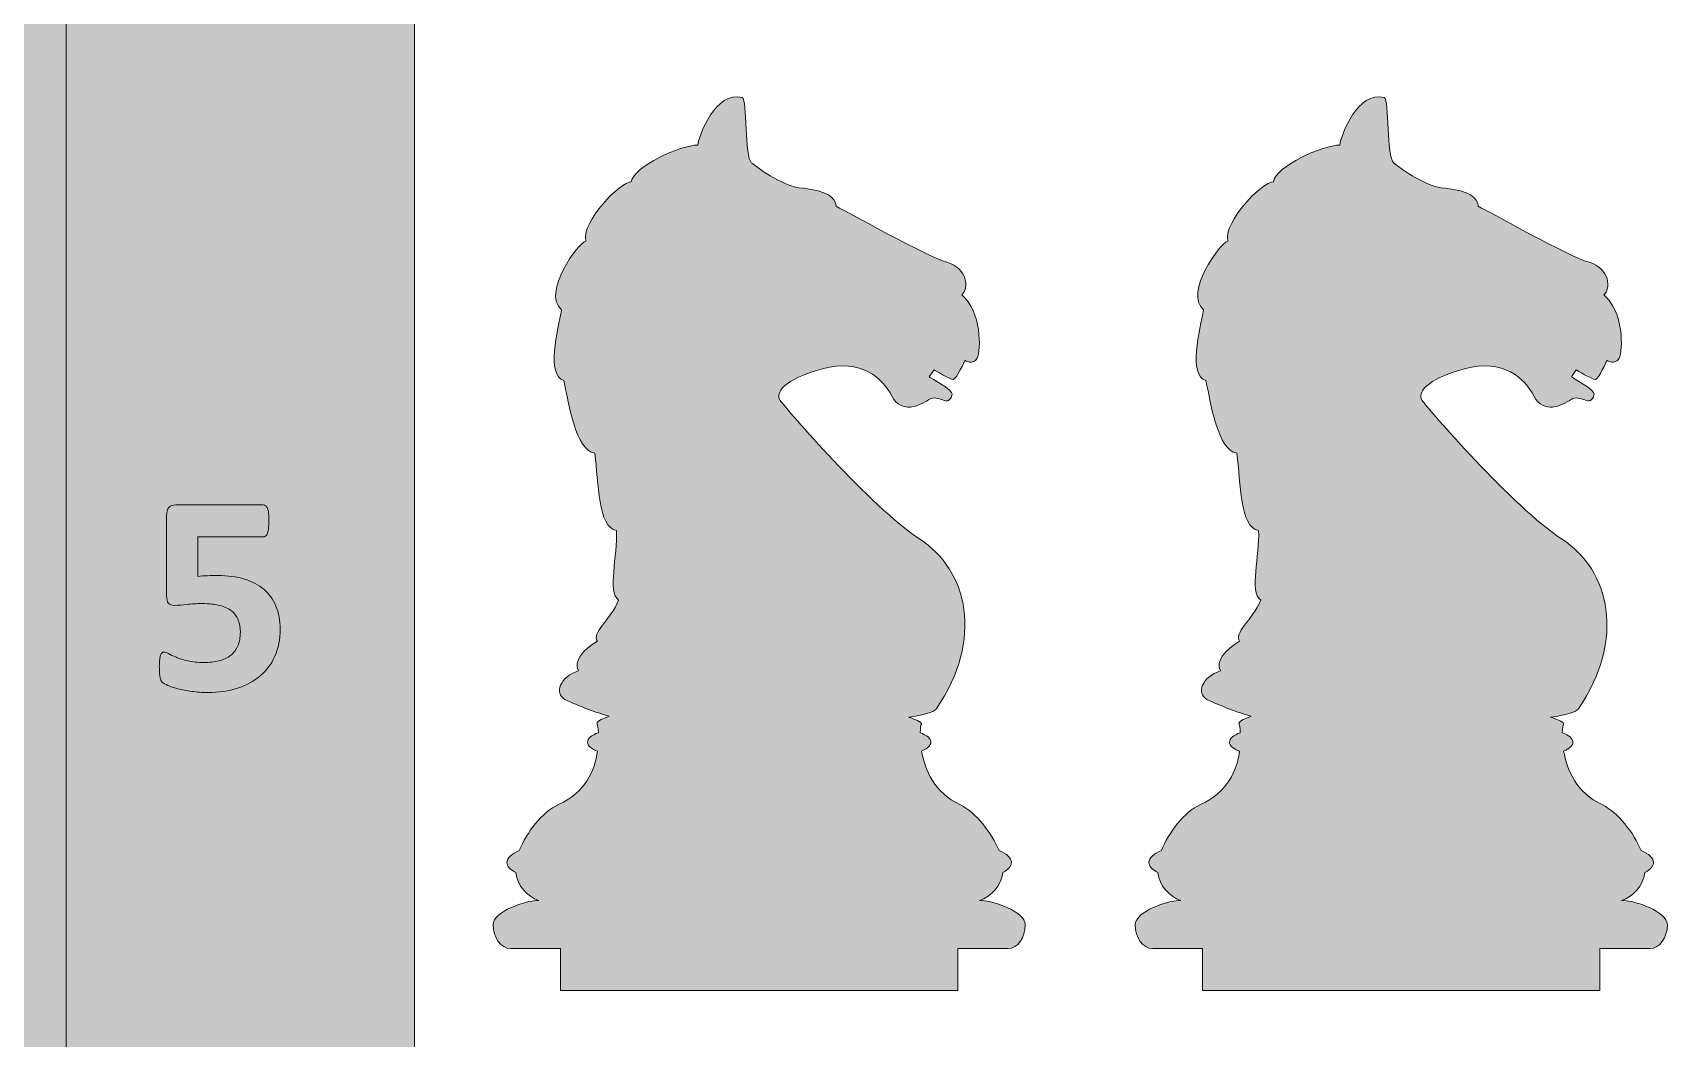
# Model space of a CAD drawing. Header units: inches. Extents: x 492 to 1331, y -1203 to -612.
# Drawn here: x 1050.2 to 1192, y -913.2 to -825.9 of the extents above; entities that cross this region are included whole.
import ezdxf

# ---------------------------------------------------------------- set-up
doc = ezdxf.new("R2010")
doc.units = ezdxf.units.IN
doc.header["$MEASUREMENT"] = 0
doc.layers.add('Layer 1', color=7, linetype='Continuous')

# ---------------------------------------------------------------- blocks, each defined once
blk = doc.blocks.new('block 4')
at = {"layer": 'Layer 1', "lineweight": 0}
blk.add_open_spline([(1071.65, -877.68), (1071.65, -878.55), (1071.5, -879.32), (1071.2, -880), (1070.9, -880.68), (1070.47, -881.25), (1069.93, -881.72), (1069.38, -882.18), (1068.72, -882.54), (1067.95, -882.79), (1067.18, -883.03), (1066.32, -883.16), (1065.39, -883.16), (1064.89, -883.16), (1064.42, -883.13), (1063.98, -883.06), (1063.53, -883), (1063.13, -882.92), (1062.78, -882.83), (1062.42, -882.73), (1062.13, -882.64), (1061.91, -882.55), (1061.68, -882.45), (1061.53, -882.37), (1061.46, -882.31), (1061.39, -882.25), (1061.34, -882.18), (1061.31, -882.11), (1061.28, -882.03), (1061.25, -881.94), (1061.23, -881.84), (1061.21, -881.74), (1061.19, -881.61), (1061.18, -881.45), (1061.18, -881.3), (1061.17, -881.11), (1061.17, -880.9), (1061.17, -880.67), (1061.18, -880.47), (1061.2, -880.31), (1061.21, -880.15), (1061.24, -880.02), (1061.28, -879.92), (1061.31, -879.82), (1061.36, -879.75), (1061.41, -879.71), (1061.46, -879.67), (1061.51, -879.65), (1061.58, -879.65), (1061.66, -879.65), (1061.79, -879.7), (1061.96, -879.79), (1062.13, -879.89), (1062.35, -879.99), (1062.62, -880.11), (1062.9, -880.22), (1063.24, -880.33), (1063.63, -880.42), (1064.03, -880.52), (1064.5, -880.56), (1065.05, -880.56), (1065.53, -880.56), (1065.96, -880.51), (1066.35, -880.41), (1066.75, -880.32), (1067.08, -880.16), (1067.35, -879.94), (1067.62, -879.72), (1067.83, -879.45), (1067.98, -879.12), (1068.13, -878.79), (1068.2, -878.39), (1068.2, -877.93), (1068.2, -877.54), (1068.14, -877.18), (1068.02, -876.88), (1067.89, -876.57), (1067.7, -876.3), (1067.44, -876.09), (1067.17, -875.88), (1066.83, -875.72), (1066.41, -875.61), (1065.99, -875.5), (1065.48, -875.45), (1064.88, -875.45), (1064.4, -875.45), (1063.97, -875.47), (1063.58, -875.52), (1063.18, -875.57), (1062.82, -875.6), (1062.47, -875.6), (1062.23, -875.6), (1062.06, -875.54), (1061.96, -875.42), (1061.85, -875.3), (1061.8, -875.08), (1061.8, -874.76), (1061.8, -874.76), (1061.8, -867.81), (1061.8, -867.81), (1061.8, -867.48), (1061.87, -867.25), (1061.99, -867.1), (1062.12, -866.96), (1062.33, -866.89), (1062.61, -866.89), (1062.61, -866.89), (1070.18, -866.89), (1070.18, -866.89), (1070.25, -866.89), (1070.32, -866.91), (1070.39, -866.96), (1070.45, -867.01), (1070.51, -867.09), (1070.56, -867.2), (1070.6, -867.3), (1070.63, -867.44), (1070.65, -867.62), (1070.67, -867.8), (1070.68, -868.01), (1070.68, -868.26), (1070.68, -868.75), (1070.64, -869.11), (1070.56, -869.33), (1070.47, -869.56), (1070.34, -869.67), (1070.18, -869.67), (1070.18, -869.67), (1064.5, -869.67), (1064.5, -869.67), (1064.5, -869.67), (1064.5, -873.09), (1064.5, -873.09), (1064.78, -873.06), (1065.07, -873.04), (1065.35, -873.03), (1065.64, -873.02), (1065.94, -873.01), (1066.25, -873.01), (1067.11, -873.01), (1067.88, -873.12), (1068.55, -873.32), (1069.23, -873.52), (1069.79, -873.82), (1070.25, -874.21), (1070.7, -874.6), (1071.05, -875.08), (1071.29, -875.66), (1071.53, -876.25), (1071.65, -876.92), (1071.65, -877.68)], degree=3, knots=[0, 0, 0, 0, 1, 1, 1, 2, 2, 2, 3, 3, 3, 4, 4, 4, 5, 5, 5, 6, 6, 6, 7, 7, 7, 8, 8, 8, 9, 9, 9, 10, 10, 10, 11, 11, 11, 12, 12, 12, 13, 13, 13, 14, 14, 14, 15, 15, 15, 16, 16, 16, 17, 17, 17, 18, 18, 18, 19, 19, 19, 20, 20, 20, 21, 21, 21, 22, 22, 22, 23, 23, 23, 24, 24, 24, 25, 25, 25, 26, 26, 26, 27, 27, 27, 28, 28, 28, 29, 29, 29, 30, 30, 30, 31, 31, 31, 32, 32, 32, 33, 33, 33, 34, 34, 34, 35, 35, 35, 36, 36, 36, 37, 37, 37, 38, 38, 38, 39, 39, 39, 40, 40, 40, 41, 41, 41, 42, 42, 42, 43, 43, 43, 44, 44, 44, 45, 45, 45, 46, 46, 46, 47, 47, 47, 48, 48, 48, 49, 49, 49, 50, 50, 50, 50], dxfattribs=at)

msp = doc.modelspace()

# ---------------------------------------------------------------- hatches: boundary and pattern name
at = {"layer": 'Layer 1'}
h = msp.add_hatch(color=250, dxfattribs=at)
h.dxf.hatch_style = 2
h.paths.add_polyline_path([(1083.3, -1202.91), (492.4, -1202.91), (492.4, -612.01), (1083.3, -612.01)])
h = msp.add_hatch(color=7, dxfattribs=at)
h.dxf.hatch_style = 2
edge = h.paths.add_edge_path()
edge.add_spline(control_points=[(1132.57, -901.21), (1132.57, -901.21), (1132.35, -901.21), (1132.35, -901.21), (1133.41, -900.85), (1134.2, -899.92), (1134.36, -898.78), (1134.84, -898.53), (1135.12, -898.23), (1135.12, -897.9), (1135.12, -897.52), (1134.71, -897.16), (1134.04, -896.88), (1133.41, -895.34), (1132.03, -893.56), (1130.65, -892.88), (1128.44, -891.89), (1127.6, -889.86), (1127.32, -888.24), (1127.82, -888.03), (1128.13, -887.76), (1128.13, -887.47), (1128.13, -887.15), (1127.77, -886.86), (1127.2, -886.65), (1127.21, -886.24), (1127.26, -885.97), (1127.3, -885.9), (1127.38, -885.77), (1126.96, -885.56), (1126.19, -885.31), (1127.49, -885.13), (1128.35, -884.89), (1128.6, -884.58), (1132.72, -878.54), (1131.35, -872.58), (1127.14, -869.83), (1122.92, -867.09), (1115.51, -858.48), (1115.05, -857.83), (1114.59, -857.19), (1115.32, -856), (1118.71, -855.09), (1122.1, -854.17), (1123.93, -855.91), (1124.76, -857.47), (1125.58, -859.03), (1127.14, -858.29), (1127.96, -857.74), (1128.79, -857.19), (1129.65, -858.56), (1129.98, -857.29), (1130.07, -856.93), (1127.99, -855.79), (1127.99, -855.79), (1127.99, -855.79), (1128.42, -855.18), (1128.42, -855.18), (1128.42, -855.18), (1129.79, -856), (1130.07, -856), (1130.34, -856), (1131.08, -854.35), (1131.08, -854.35), (1131.08, -854.35), (1131.82, -854.79), (1132.15, -854.16), (1132.48, -853.46), (1132.54, -850.07), (1130.8, -848.67), (1131.44, -848.13), (1131.35, -846.39), (1129.52, -845.84), (1127.69, -845.29), (1121.18, -841.62), (1119.9, -840.98), (1119.9, -840.25), (1119.08, -839.61), (1117.06, -839.42), (1115.05, -839.24), (1112.85, -837.41), (1112.57, -837.23), (1111.93, -836.68), (1112.21, -831.73), (1111.75, -831.55), (1109.46, -830.9), (1107.99, -834.84), (1107.9, -835.67), (1106.44, -835.67), (1102.32, -837.5), (1102.13, -838.87), (1101.22, -838.78), (1097.74, -842.35), (1098.19, -844), (1097.55, -844.1), (1094.33, -848.49), (1096.07, -849.96), (1095.73, -851.7), (1094.72, -855.64), (1096.28, -856.09), (1096.74, -858.29), (1097.3, -862.05), (1098.95, -862.41), (1099.32, -864.98), (1099.2, -868.83), (1100.85, -869.1), (1100.94, -871.3), (1100.03, -874.41), (1101.03, -875.15), (1100.3, -876.89), (1098.65, -877.99), (1099.2, -878.72), (1097.92, -879.45), (1097.09, -880.46), (1097.55, -881.28), (1095.9, -881.83), (1095.45, -883.21), (1096.36, -883.76), (1097.73, -884.4), (1099, -884.87), (1100.2, -885.22), (1099.46, -885.48), (1099.07, -885.73), (1099.16, -885.9), (1099.18, -885.97), (1099.24, -886.24), (1099.27, -886.65), (1098.68, -886.86), (1098.33, -887.15), (1098.33, -887.47), (1098.33, -887.78), (1098.66, -888.06), (1099.2, -888.26), (1098.97, -889.86), (1098.16, -891.85), (1095.81, -892.88), (1094.42, -893.49), (1093.03, -895.31), (1092.41, -896.88), (1091.74, -897.16), (1091.34, -897.52), (1091.34, -897.9), (1091.34, -898.23), (1091.62, -898.53), (1092.1, -898.78), (1092.25, -899.92), (1093.05, -900.85), (1094.11, -901.21), (1094.11, -901.21), (1093.88, -901.21), (1093.88, -901.21), (1093.06, -901.21), (1090.14, -902.14), (1090.14, -903.29), (1090.14, -904.44), (1090.81, -905.37), (1091.64, -905.37), (1091.64, -905.37), (1095.99, -905.37), (1095.99, -905.37), (1095.99, -905.37), (1095.99, -909.02), (1095.99, -909.02), (1095.99, -909.02), (1130.47, -909.02), (1130.47, -909.02), (1130.47, -909.02), (1130.47, -905.37), (1130.47, -905.37), (1130.47, -905.37), (1134.82, -905.37), (1134.82, -905.37), (1135.65, -905.37), (1136.32, -904.44), (1136.32, -903.29), (1136.32, -902.14), (1133.4, -901.21), (1132.57, -901.21)], knot_values=[0, 0, 0, 0, 1, 1, 1, 2, 2, 2, 3, 3, 3, 4, 4, 4, 5, 5, 5, 6, 6, 6, 7, 7, 7, 8, 8, 8, 9, 9, 9, 10, 10, 10, 11, 11, 11, 12, 12, 12, 13, 13, 13, 14, 14, 14, 15, 15, 15, 16, 16, 16, 17, 17, 17, 18, 18, 18, 19, 19, 19, 20, 20, 20, 21, 21, 21, 22, 22, 22, 23, 23, 23, 24, 24, 24, 25, 25, 25, 26, 26, 26, 27, 27, 27, 28, 28, 28, 29, 29, 29, 30, 30, 30, 31, 31, 31, 32, 32, 32, 33, 33, 33, 34, 34, 34, 35, 35, 35, 36, 36, 36, 37, 37, 37, 38, 38, 38, 39, 39, 39, 40, 40, 40, 41, 41, 41, 42, 42, 42, 43, 43, 43, 44, 44, 44, 45, 45, 45, 46, 46, 46, 47, 47, 47, 48, 48, 48, 49, 49, 49, 50, 50, 50, 51, 51, 51, 52, 52, 52, 53, 53, 53, 54, 54, 54, 55, 55, 55, 56, 56, 56, 57, 57, 57, 58, 58, 58, 59, 59, 59, 59], degree=3, periodic=1)
h = msp.add_hatch(color=7, dxfattribs=at)
h.dxf.hatch_style = 2
edge = h.paths.add_edge_path()
edge.add_spline(control_points=[(1188.29, -901.21), (1188.29, -901.21), (1188.06, -901.21), (1188.06, -901.21), (1189.13, -900.85), (1189.92, -899.92), (1190.08, -898.78), (1190.55, -898.53), (1190.84, -898.23), (1190.84, -897.9), (1190.84, -897.52), (1190.43, -897.16), (1189.76, -896.88), (1189.13, -895.34), (1187.75, -893.56), (1186.37, -892.88), (1184.16, -891.89), (1183.32, -889.86), (1183.04, -888.24), (1183.54, -888.03), (1183.85, -887.76), (1183.85, -887.47), (1183.85, -887.15), (1183.49, -886.86), (1182.92, -886.65), (1182.93, -886.24), (1182.98, -885.97), (1183.02, -885.9), (1183.1, -885.77), (1182.68, -885.56), (1181.91, -885.31), (1183.21, -885.13), (1184.07, -884.89), (1184.32, -884.58), (1188.44, -878.54), (1187.07, -872.58), (1182.86, -869.83), (1178.64, -867.09), (1171.22, -858.48), (1170.76, -857.83), (1170.31, -857.19), (1171.04, -856), (1174.43, -855.09), (1177.82, -854.17), (1179.65, -855.91), (1180.47, -857.47), (1181.3, -859.03), (1182.86, -858.29), (1183.68, -857.74), (1184.5, -857.19), (1185.37, -858.56), (1185.69, -857.29), (1185.79, -856.93), (1183.71, -855.79), (1183.71, -855.79), (1183.71, -855.79), (1184.14, -855.18), (1184.14, -855.18), (1184.14, -855.18), (1185.51, -856), (1185.79, -856), (1186.06, -856), (1186.79, -854.35), (1186.79, -854.35), (1186.79, -854.35), (1187.53, -854.79), (1187.86, -854.16), (1188.2, -853.46), (1188.26, -850.07), (1186.52, -848.67), (1187.16, -848.13), (1187.07, -846.39), (1185.24, -845.84), (1183.4, -845.29), (1176.9, -841.62), (1175.62, -840.98), (1175.62, -840.25), (1174.8, -839.61), (1172.78, -839.42), (1170.76, -839.24), (1168.57, -837.41), (1168.29, -837.23), (1167.65, -836.68), (1167.93, -831.73), (1167.47, -831.55), (1165.18, -830.9), (1163.71, -834.84), (1163.62, -835.67), (1162.16, -835.67), (1158.03, -837.5), (1157.85, -838.87), (1156.93, -838.78), (1153.45, -842.35), (1153.91, -844), (1153.27, -844.1), (1150.05, -848.49), (1151.79, -849.96), (1151.44, -851.7), (1150.44, -855.64), (1152, -856.09), (1152.45, -858.29), (1153.02, -862.05), (1154.67, -862.41), (1155.04, -864.98), (1154.92, -868.83), (1156.57, -869.1), (1156.66, -871.3), (1155.74, -874.41), (1156.75, -875.15), (1156.02, -876.89), (1154.37, -877.99), (1154.92, -878.72), (1153.64, -879.45), (1152.81, -880.46), (1153.27, -881.28), (1151.62, -881.83), (1151.16, -883.21), (1152.08, -883.76), (1153.45, -884.4), (1154.72, -884.87), (1155.91, -885.22), (1155.18, -885.48), (1154.79, -885.73), (1154.87, -885.9), (1154.9, -885.97), (1154.96, -886.24), (1154.98, -886.65), (1154.4, -886.86), (1154.04, -887.15), (1154.04, -887.47), (1154.04, -887.78), (1154.38, -888.06), (1154.92, -888.26), (1154.69, -889.86), (1153.88, -891.85), (1151.52, -892.88), (1150.14, -893.49), (1148.75, -895.31), (1148.13, -896.88), (1147.46, -897.16), (1147.05, -897.52), (1147.05, -897.9), (1147.05, -898.23), (1147.34, -898.53), (1147.81, -898.78), (1147.97, -899.92), (1148.76, -900.85), (1149.83, -901.21), (1149.83, -901.21), (1149.6, -901.21), (1149.6, -901.21), (1148.77, -901.21), (1145.86, -902.14), (1145.86, -903.29), (1145.86, -904.44), (1146.53, -905.37), (1147.35, -905.37), (1147.35, -905.37), (1151.71, -905.37), (1151.71, -905.37), (1151.71, -905.37), (1151.71, -909.02), (1151.71, -909.02), (1151.71, -909.02), (1186.18, -909.02), (1186.18, -909.02), (1186.18, -909.02), (1186.18, -905.37), (1186.18, -905.37), (1186.18, -905.37), (1190.54, -905.37), (1190.54, -905.37), (1191.36, -905.37), (1192.04, -904.44), (1192.04, -903.29), (1192.04, -902.14), (1189.12, -901.21), (1188.29, -901.21)], knot_values=[0, 0, 0, 0, 1, 1, 1, 2, 2, 2, 3, 3, 3, 4, 4, 4, 5, 5, 5, 6, 6, 6, 7, 7, 7, 8, 8, 8, 9, 9, 9, 10, 10, 10, 11, 11, 11, 12, 12, 12, 13, 13, 13, 14, 14, 14, 15, 15, 15, 16, 16, 16, 17, 17, 17, 18, 18, 18, 19, 19, 19, 20, 20, 20, 21, 21, 21, 22, 22, 22, 23, 23, 23, 24, 24, 24, 25, 25, 25, 26, 26, 26, 27, 27, 27, 28, 28, 28, 29, 29, 29, 30, 30, 30, 31, 31, 31, 32, 32, 32, 33, 33, 33, 34, 34, 34, 35, 35, 35, 36, 36, 36, 37, 37, 37, 38, 38, 38, 39, 39, 39, 40, 40, 40, 41, 41, 41, 42, 42, 42, 43, 43, 43, 44, 44, 44, 45, 45, 45, 46, 46, 46, 47, 47, 47, 48, 48, 48, 49, 49, 49, 50, 50, 50, 51, 51, 51, 52, 52, 52, 53, 53, 53, 54, 54, 54, 55, 55, 55, 56, 56, 56, 57, 57, 57, 58, 58, 58, 59, 59, 59, 59], degree=3, periodic=1)

# ---------------------------------------------------------------- linework, layer by layer
at = {"layer": 'Layer 1', "lineweight": 0}
for points in [[(1083.3, -1202.91), (492.4, -1202.91), (492.4, -612.01), (1083.3, -612.01), (1083.3, -1202.91)], [(1053.09, -1172.7), (522.61, -1172.7), (522.61, -642.21), (1053.09, -642.21), (1053.09, -1172.7)]]:
    msp.add_lwpolyline(points, dxfattribs=at)
for points in [[(1132.57, -901.21), (1132.57, -901.21), (1132.35, -901.21), (1132.35, -901.21), (1133.41, -900.85), (1134.2, -899.92), (1134.36, -898.78), (1134.84, -898.53), (1135.12, -898.23), (1135.12, -897.9), (1135.12, -897.52), (1134.71, -897.16), (1134.04, -896.88), (1133.41, -895.34), (1132.03, -893.56), (1130.65, -892.88), (1128.44, -891.89), (1127.6, -889.86), (1127.32, -888.24), (1127.82, -888.03), (1128.13, -887.76), (1128.13, -887.47), (1128.13, -887.15), (1127.77, -886.86), (1127.2, -886.65), (1127.21, -886.24), (1127.26, -885.97), (1127.3, -885.9), (1127.38, -885.77), (1126.96, -885.56), (1126.19, -885.31), (1127.49, -885.13), (1128.35, -884.89), (1128.6, -884.58), (1132.72, -878.54), (1131.35, -872.58), (1127.14, -869.83), (1122.92, -867.09), (1115.51, -858.48), (1115.05, -857.83), (1114.59, -857.19), (1115.32, -856), (1118.71, -855.09), (1122.1, -854.17), (1123.93, -855.91), (1124.76, -857.47), (1125.58, -859.03), (1127.14, -858.29), (1127.96, -857.74), (1128.79, -857.19), (1129.65, -858.56), (1129.98, -857.29), (1130.07, -856.93), (1127.99, -855.79), (1127.99, -855.79), (1127.99, -855.79), (1128.42, -855.18), (1128.42, -855.18), (1128.42, -855.18), (1129.79, -856), (1130.07, -856), (1130.34, -856), (1131.08, -854.35), (1131.08, -854.35), (1131.08, -854.35), (1131.82, -854.79), (1132.15, -854.16), (1132.48, -853.46), (1132.54, -850.07), (1130.8, -848.67), (1131.44, -848.13), (1131.35, -846.39), (1129.52, -845.84), (1127.69, -845.29), (1121.18, -841.62), (1119.9, -840.98), (1119.9, -840.25), (1119.08, -839.61), (1117.06, -839.42), (1115.05, -839.24), (1112.85, -837.41), (1112.57, -837.23), (1111.93, -836.68), (1112.21, -831.73), (1111.75, -831.55), (1109.46, -830.9), (1107.99, -834.84), (1107.9, -835.67), (1106.44, -835.67), (1102.32, -837.5), (1102.13, -838.87), (1101.22, -838.78), (1097.74, -842.35), (1098.19, -844), (1097.55, -844.1), (1094.33, -848.49), (1096.07, -849.96), (1095.73, -851.7), (1094.72, -855.64), (1096.28, -856.09), (1096.74, -858.29), (1097.3, -862.05), (1098.95, -862.41), (1099.32, -864.98), (1099.2, -868.83), (1100.85, -869.1), (1100.94, -871.3), (1100.03, -874.41), (1101.03, -875.15), (1100.3, -876.89), (1098.65, -877.99), (1099.2, -878.72), (1097.92, -879.45), (1097.09, -880.46), (1097.55, -881.28), (1095.9, -881.83), (1095.45, -883.21), (1096.36, -883.76), (1097.73, -884.4), (1099, -884.87), (1100.2, -885.22), (1099.46, -885.48), (1099.07, -885.73), (1099.16, -885.9), (1099.18, -885.97), (1099.24, -886.24), (1099.27, -886.65), (1098.68, -886.86), (1098.33, -887.15), (1098.33, -887.47), (1098.33, -887.78), (1098.66, -888.06), (1099.2, -888.26), (1098.97, -889.86), (1098.16, -891.85), (1095.81, -892.88), (1094.42, -893.49), (1093.03, -895.31), (1092.41, -896.88), (1091.74, -897.16), (1091.34, -897.52), (1091.34, -897.9), (1091.34, -898.23), (1091.62, -898.53), (1092.1, -898.78), (1092.25, -899.92), (1093.05, -900.85), (1094.11, -901.21), (1094.11, -901.21), (1093.88, -901.21), (1093.88, -901.21), (1093.06, -901.21), (1090.14, -902.14), (1090.14, -903.29), (1090.14, -904.44), (1090.81, -905.37), (1091.64, -905.37), (1091.64, -905.37), (1095.99, -905.37), (1095.99, -905.37), (1095.99, -905.37), (1095.99, -909.02), (1095.99, -909.02), (1095.99, -909.02), (1130.47, -909.02), (1130.47, -909.02), (1130.47, -909.02), (1130.47, -905.37), (1130.47, -905.37), (1130.47, -905.37), (1134.82, -905.37), (1134.82, -905.37), (1135.65, -905.37), (1136.32, -904.44), (1136.32, -903.29), (1136.32, -902.14), (1133.4, -901.21), (1132.57, -901.21)], [(1188.29, -901.21), (1188.29, -901.21), (1188.06, -901.21), (1188.06, -901.21), (1189.13, -900.85), (1189.92, -899.92), (1190.08, -898.78), (1190.55, -898.53), (1190.84, -898.23), (1190.84, -897.9), (1190.84, -897.52), (1190.43, -897.16), (1189.76, -896.88), (1189.13, -895.34), (1187.75, -893.56), (1186.37, -892.88), (1184.16, -891.89), (1183.32, -889.86), (1183.04, -888.24), (1183.54, -888.03), (1183.85, -887.76), (1183.85, -887.47), (1183.85, -887.15), (1183.49, -886.86), (1182.92, -886.65), (1182.93, -886.24), (1182.98, -885.97), (1183.02, -885.9), (1183.1, -885.77), (1182.68, -885.56), (1181.91, -885.31), (1183.21, -885.13), (1184.07, -884.89), (1184.32, -884.58), (1188.44, -878.54), (1187.07, -872.58), (1182.86, -869.83), (1178.64, -867.09), (1171.22, -858.48), (1170.76, -857.83), (1170.31, -857.19), (1171.04, -856), (1174.43, -855.09), (1177.82, -854.17), (1179.65, -855.91), (1180.47, -857.47), (1181.3, -859.03), (1182.86, -858.29), (1183.68, -857.74), (1184.5, -857.19), (1185.37, -858.56), (1185.69, -857.29), (1185.79, -856.93), (1183.71, -855.79), (1183.71, -855.79), (1183.71, -855.79), (1184.14, -855.18), (1184.14, -855.18), (1184.14, -855.18), (1185.51, -856), (1185.79, -856), (1186.06, -856), (1186.79, -854.35), (1186.79, -854.35), (1186.79, -854.35), (1187.53, -854.79), (1187.86, -854.16), (1188.2, -853.46), (1188.26, -850.07), (1186.52, -848.67), (1187.16, -848.13), (1187.07, -846.39), (1185.24, -845.84), (1183.4, -845.29), (1176.9, -841.62), (1175.62, -840.98), (1175.62, -840.25), (1174.8, -839.61), (1172.78, -839.42), (1170.76, -839.24), (1168.57, -837.41), (1168.29, -837.23), (1167.65, -836.68), (1167.93, -831.73), (1167.47, -831.55), (1165.18, -830.9), (1163.71, -834.84), (1163.62, -835.67), (1162.16, -835.67), (1158.03, -837.5), (1157.85, -838.87), (1156.93, -838.78), (1153.45, -842.35), (1153.91, -844), (1153.27, -844.1), (1150.05, -848.49), (1151.79, -849.96), (1151.44, -851.7), (1150.44, -855.64), (1152, -856.09), (1152.45, -858.29), (1153.02, -862.05), (1154.67, -862.41), (1155.04, -864.98), (1154.92, -868.83), (1156.57, -869.1), (1156.66, -871.3), (1155.74, -874.41), (1156.75, -875.15), (1156.02, -876.89), (1154.37, -877.99), (1154.92, -878.72), (1153.64, -879.45), (1152.81, -880.46), (1153.27, -881.28), (1151.62, -881.83), (1151.16, -883.21), (1152.08, -883.76), (1153.45, -884.4), (1154.72, -884.87), (1155.91, -885.22), (1155.18, -885.48), (1154.79, -885.73), (1154.87, -885.9), (1154.9, -885.97), (1154.96, -886.24), (1154.98, -886.65), (1154.4, -886.86), (1154.04, -887.15), (1154.04, -887.47), (1154.04, -887.78), (1154.38, -888.06), (1154.92, -888.26), (1154.69, -889.86), (1153.88, -891.85), (1151.52, -892.88), (1150.14, -893.49), (1148.75, -895.31), (1148.13, -896.88), (1147.46, -897.16), (1147.05, -897.52), (1147.05, -897.9), (1147.05, -898.23), (1147.34, -898.53), (1147.81, -898.78), (1147.97, -899.92), (1148.76, -900.85), (1149.83, -901.21), (1149.83, -901.21), (1149.6, -901.21), (1149.6, -901.21), (1148.77, -901.21), (1145.86, -902.14), (1145.86, -903.29), (1145.86, -904.44), (1146.53, -905.37), (1147.35, -905.37), (1147.35, -905.37), (1151.71, -905.37), (1151.71, -905.37), (1151.71, -905.37), (1151.71, -909.02), (1151.71, -909.02), (1151.71, -909.02), (1186.18, -909.02), (1186.18, -909.02), (1186.18, -909.02), (1186.18, -905.37), (1186.18, -905.37), (1186.18, -905.37), (1190.54, -905.37), (1190.54, -905.37), (1191.36, -905.37), (1192.04, -904.44), (1192.04, -903.29), (1192.04, -902.14), (1189.12, -901.21), (1188.29, -901.21)]]:
    msp.add_open_spline(points, degree=3, knots=[0, 0, 0, 0, 1, 1, 1, 2, 2, 2, 3, 3, 3, 4, 4, 4, 5, 5, 5, 6, 6, 6, 7, 7, 7, 8, 8, 8, 9, 9, 9, 10, 10, 10, 11, 11, 11, 12, 12, 12, 13, 13, 13, 14, 14, 14, 15, 15, 15, 16, 16, 16, 17, 17, 17, 18, 18, 18, 19, 19, 19, 20, 20, 20, 21, 21, 21, 22, 22, 22, 23, 23, 23, 24, 24, 24, 25, 25, 25, 26, 26, 26, 27, 27, 27, 28, 28, 28, 29, 29, 29, 30, 30, 30, 31, 31, 31, 32, 32, 32, 33, 33, 33, 34, 34, 34, 35, 35, 35, 36, 36, 36, 37, 37, 37, 38, 38, 38, 39, 39, 39, 40, 40, 40, 41, 41, 41, 42, 42, 42, 43, 43, 43, 44, 44, 44, 45, 45, 45, 46, 46, 46, 47, 47, 47, 48, 48, 48, 49, 49, 49, 50, 50, 50, 51, 51, 51, 52, 52, 52, 53, 53, 53, 54, 54, 54, 55, 55, 55, 56, 56, 56, 57, 57, 57, 58, 58, 58, 59, 59, 59, 59], dxfattribs=at)

# ---------------------------------------------------------------- block references
at = {"layer": 'Layer 1'}
msp.add_blockref('block 4', (0, 0), dxfattribs=at)

doc.saveas('drawing.dxf')
